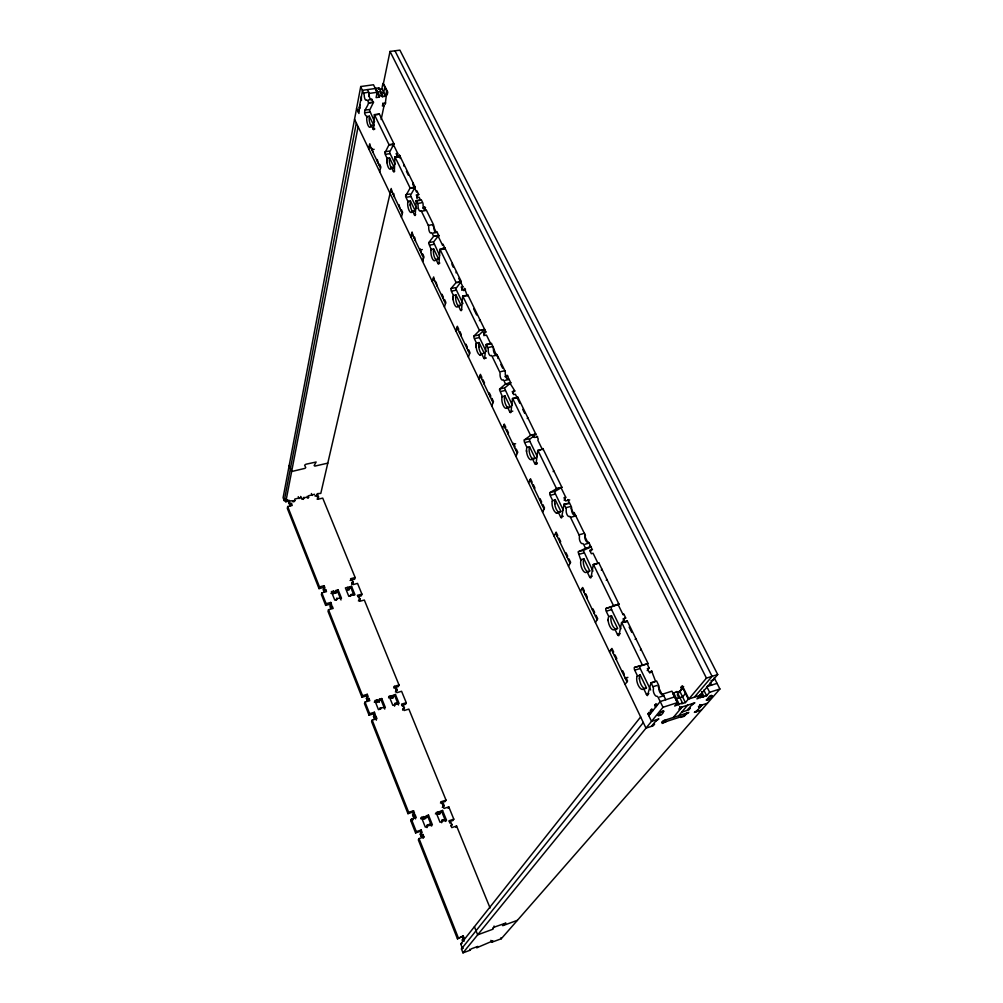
<?xml version="1.0" encoding="UTF-8"?>
<svg xmlns="http://www.w3.org/2000/svg" width="1003" height="1003" viewBox="0 0 1003 1003"><rect width="100%" height="100%" fill="white"/><g stroke="black" fill="none" stroke-linecap="round" stroke-linejoin="round"><path stroke-width="1.5" d="M399.896 156.568A1.868 0.664 81.2 0 1 399.959 156.142L394.981 156.919A1.868 0.652 81.2 0 0 394.919 157.358L394.355 171.45A1.856 0.652 81 0 1 393.427 171.4L391.509 167.451A6.482 2.244 81.1 0 1 388.299 167.325A6.482 2.244 81.1 0 1 387.083 158.286L385.19 154.374A1.856 0.639 81.2 0 1 384.826 153.083L389.026 144.695L374.382 114.63L379.31 113.916L393.991 143.93L389.703 151.929A1.843 0.639 81.2 0 0 390.104 153.597L395.182 164.066M424.808 210.141A3.786 1.379 80.7 0 1 423.09 204.75A1.881 0.69 80.7 0 0 422.689 202.619L421.273 199.735L416.245 200.587L415.167 215.482A1.868 0.677 80.5 0 1 414.465 214.905L412.496 210.831A6.532 2.332 80.6 0 1 409.111 210.467A6.532 2.332 80.6 0 1 407.92 201.377L405.964 197.328A1.856 0.664 80.7 0 1 405.601 196.011L409.976 188.276A1.868 0.664 80.9 0 0 410.102 187.975L394.981 156.919M462.947 303.57L456.44 290.155A1.893 0.727 79.5 0 1 456.026 288.413L461.28 281.542L445.056 248.368L439.966 249.308A1.906 0.715 80.1 0 0 439.891 249.722L438.975 263.613A1.893 0.702 79.9 0 1 437.935 263.425L435.904 259.2A6.595 2.432 80 0 1 432.331 258.561A6.595 2.432 80 0 1 431.165 249.408L428.72 243.503A1.893 0.702 80.1 0 1 428.795 242.601L433.472 236.532A1.893 0.702 80.3 0 0 433.597 236.232L432.155 233.273A1.906 0.702 80.3 0 0 431.29 232.796A3.799 1.404 80.3 0 1 429.547 231.831A3.799 1.404 80.3 0 1 428.732 227.531A1.893 0.702 80.4 0 0 428.319 225.387L421.436 211.244A1.893 0.69 80.6 0 0 420.583 210.793A3.786 1.379 80.6 0 1 418.878 209.89A3.786 1.379 80.6 0 1 418.063 205.615A1.893 0.69 80.6 0 0 417.649 203.484L416.245 200.587M483.86 335.654L485.465 331.09L467.874 295.045L462.734 296.048A1.918 0.74 79.4 0 0 462.646 296.462L461.543 310.228A1.906 0.727 79.2 0 1 460.452 309.965L458.346 305.602A6.657 2.533 79.3 0 1 454.585 304.686A6.657 2.533 79.3 0 1 453.444 295.471L451.35 291.146A1.906 0.715 79.5 0 1 450.974 289.779L451.024 288.513L456.139 282.533L439.966 249.308M496.661 355.965L491.47 343.302L486.267 344.393L484.524 358.811A1.931 0.765 78.4 0 1 483.734 358.071L481.553 353.57A6.745 2.633 78.6 0 1 479.798 354.874M537.295 456.628L529.872 441.345A1.968 0.815 76.9 0 1 529.446 439.515L535.677 434.324A2.219 0.928 77.1 0 0 535.815 434.149L517.836 397.226L512.583 398.417A1.968 0.802 77.7 0 0 512.483 398.818L510.941 412.283A1.968 0.79 77.5 0 1 509.737 411.832L507.468 407.143A6.808 2.733 77.6 0 1 503.305 405.626A6.808 2.733 77.6 0 1 502.227 396.323L499.544 389.854A1.968 0.79 77.8 0 1 499.67 388.976L505.349 384.174A1.956 0.79 78 0 0 505.512 383.911L510.753 382.745L509.16 379.473A1.968 0.802 78 0 0 508.145 378.783A3.924 1.592 78.1 0 1 506.126 377.404A3.924 1.592 78.1 0 1 505.299 372.953A1.956 0.79 78.2 0 0 504.885 370.734L497.237 355.087A1.956 0.777 78.5 0 0 496.247 354.423A3.899 1.567 78.6 0 1 494.266 353.119A3.899 1.567 78.6 0 1 493.438 348.705A1.943 0.777 78.6 0 0 493.037 346.486M543.074 449.457A1.993 0.84 76.7 0 1 543.187 449.068L537.871 450.36A1.993 0.84 76.7 0 0 537.758 450.736L536.003 464.038A1.981 0.827 76.5 0 1 534.724 463.486L532.38 458.647A6.921 2.846 76.7 0 1 527.992 456.779A6.921 2.846 76.7 0 1 526.951 447.413L524.619 442.599A1.981 0.815 76.9 0 1 524.218 441.157L524.318 439.916L530.374 435.578A2.219 0.915 77 0 0 530.512 435.402L535.853 434.073M385.528 96.263L381.83 88.778L382.92 83.462L386.631 90.96L385.528 96.263L382.293 96.714L382.569 95.398L378.871 87.9L375.912 88.314L379.61 95.812L379.335 97.141L376.1 97.604L377.178 92.289L373.48 84.766L360.729 86.534L364.239 95.034A3.711 1.241 81.8 0 0 365.054 99.197A3.711 1.241 81.8 0 0 366.559 99.811C373.179 103.873 359.45 111.02 366.885 116.549A6.419 2.156 81.5 0 0 368.126 125.525A6.419 2.156 81.5 0 0 371.185 125.425L373.63 125.062L369.317 116.185L366.885 116.549L366.759 117.451M569.328 503.155L564.075 504.17L561.53 517.937A2.019 0.853 75.4 0 1 560.614 516.996L558.182 511.969A7.046 2.959 75.6 0 1 553.543 509.75A7.046 2.959 75.6 0 1 552.54 500.309L550.145 495.357A2.006 0.84 75.9 0 1 549.732 493.877L549.857 492.649L556.301 488.837A2.019 0.853 76 0 0 556.489 488.599L561.856 487.232L542.874 448.504L542.385 449.557L537.809 440.192L538.285 439.126L536.768 436.017M620.932 628.818L611.617 609.636A2.081 0.915 73.4 0 1 611.166 607.73L611.366 606.915L618.763 604.282A2.345 1.041 73.4 0 0 618.939 604.145L598.854 562.921L593.412 564.426A2.069 0.903 74.3 0 0 593.287 564.789L591.005 577.653A2.069 0.89 74.1 0 1 589.576 576.875L587.056 571.66A7.159 3.059 74.4 0 1 582.166 569.04A7.159 3.059 74.4 0 1 581.213 559.586M407.757 202.242L407.92 201.365L410.403 200.939L414.991 210.404A6.532 2.345 80.6 0 1 414.778 211.056M360.729 86.534L283.097 497.714L284.275 500.685L287.497 499.908M284.275 500.685L356.341 122.918M358.384 112.236L362.559 90.295L375.323 88.515M288.851 502.842L289.34 500.347L285.805 501.788L358.121 126.654M291.447 503.456L291.083 505.311L289.942 505.587L290.306 503.732L291.447 503.456L292.237 505.449L287.685 506.54L287.322 508.396L319.029 588.636L323.668 587.419L324.119 585.689L319.481 586.905L319.029 588.636M368.665 96.401L369.254 93.404L367.411 89.618M375.912 88.314L375.649 89.643L379.335 97.141M377.492 93.392L377.755 92.063L380.726 91.649M378.871 87.9L378.607 89.229L381.83 88.778M650.634 689.976L640.202 668.487A2.131 0.94 72 0 1 639.764 666.92L639.964 665.754L647.838 663.76A2.144 0.953 72 0 0 648.076 663.572L627.188 620.857L621.684 622.474A2.119 0.928 73 0 0 621.534 622.825L618.976 635.438A2.106 0.915 72.9 0 1 617.484 634.548L614.864 629.132A7.322 3.172 73.1 0 1 609.699 626.098A7.322 3.172 73.1 0 1 608.783 616.582L606.188 611.216A2.094 0.903 73.4 0 1 605.762 609.674L605.925 608.482L613.284 605.862A2.345 1.028 73.5 0 0 613.447 605.737L618.976 604.082M368.715 148.833L369.756 143.78L370.709 147.579M701.498 691.543L703.767 696.057L696.935 698.878L717.709 674.555L399.896 50.15L390.017 51.441L383.434 83.387L387.772 92.138L387.221 94.796L386.594 93.542L385.177 104.45M292.914 501.864L294.33 501.525L294.832 499.043L301.439 497.463M384.776 87.198L383.673 92.514L380.45 92.966L382.293 96.714M430.977 250.261L431.152 249.396L433.672 248.932L438.424 258.724L435.641 259.89M372.953 152.255L371.988 148.444L371.724 149.698L374.144 149.334M381.14 119.533L384.024 105.804L382.795 103.322M303.169 499.406L303.57 497.538L308.836 497.363M377.04 160.781L377.304 159.515L378.269 163.339M379.297 165.482L379.573 164.229L380.801 166.811L379.711 171.814M307.244 496.272L308.034 498.24L308.573 495.745L314.591 494.303M368.728 92.276L369.142 94.345A3.711 1.254 81.9 0 0 369.957 98.507A3.711 1.254 81.9 0 0 371.461 99.109L373.455 102.344L369.743 102.945M316.271 496.259L317.437 494.216L318.553 496.936L318.127 498.804L317.011 499.068M317.023 496.084L317.587 493.589L320.797 493.413L391.208 188.489L392.186 192.363M396.849 157.158L397.702 153.396L393.991 145.799L392.399 146.049M398.642 157.195L399.219 154.688L415.117 187.135A1.868 0.677 80.9 0 1 414.991 187.448L410.566 195.171A1.856 0.664 80.8 0 0 410.942 196.488L416.834 208.637M659.61 697.047L663.785 695.718A2.182 0.978 71.2 0 0 662.444 694.502A4.363 1.956 71.4 0 1 659.773 692.095A4.363 1.956 71.4 0 1 658.946 687.356A2.169 0.978 71.5 0 0 658.532 684.986L656.589 680.999L651.022 682.742L647.499 695.58A2.156 0.94 71.5 0 1 646.433 694.402L643.713 688.773A7.51 3.285 71.8 0 1 638.259 685.3A7.51 3.285 71.8 0 1 637.406 675.721L634.711 670.18A2.131 0.928 72.1 0 1 634.272 668.612L634.473 667.434L639.275 665.967M400.172 158.487L400.46 157.245M393.239 194.544L393.527 193.316L394.492 197.177M403.921 166.159L404.209 164.918M398.718 205.991L399.018 204.762L399.996 208.649M401.062 210.868L401.363 209.64L402.642 212.31L401.438 217.2M413.06 182.997L412.747 184.239L416.571 192.062L416.884 190.821L418.163 193.441L416.909 198.356M410.854 236.858L412.095 232.019L413.086 235.943M486.192 351.426L479.459 337.56A1.918 0.752 78.8 0 1 479.07 336.168L479.146 334.902L484.499 329.623A1.931 0.765 78.9 0 0 484.65 329.335L479.459 330.413A1.931 0.752 78.9 0 1 479.309 330.689L474.005 335.967L473.93 337.234A1.918 0.752 78.7 0 0 474.319 338.625L476.488 343.089A6.745 2.633 78.6 0 0 477.591 352.354A6.72 2.62 78.6 0 0 481.214 354.247L484.123 353.018L479.058 342.55L476.488 343.089L476.262 343.916M414.164 238.2L414.49 236.984L415.468 240.921M325.649 589.526L325.185 591.256L324.032 591.557L324.483 589.839L325.649 589.526L326.476 591.632L321.838 592.861L321.386 594.578L325.662 605.386L330.3 604.145L330.777 602.439L326.113 603.681L325.662 605.386M324.032 591.557L323.342 589.814L323.793 588.097L324.947 587.783L324.119 585.689M425.573 210.48L424.595 206.605M370.985 126.177L371.185 125.425L373.668 129.738L374.332 115.069A1.856 0.627 81.6 0 1 374.382 114.63M421.147 252.756L420.157 248.819L419.831 250.023L422.313 249.559M422.25 255.05L422.576 253.847L423.893 256.605L422.589 261.382L423.567 257.796L411.782 233.235M332.319 606.326L331.843 608.019L330.677 608.332L331.153 606.639L332.319 606.326L333.159 608.445L328.495 609.699L328.031 611.391L361.958 697.235L366.697 695.844L367.261 694.302L362.522 695.693L361.958 697.235M333.222 592.735L333.698 591.018L331.391 591.62L334.751 600.07L337.071 599.455L336.644 598.39L341.509 598.264L338.124 589.839L335.817 590.454L335.754 593.224L330.915 593.35M330.777 602.439L331.617 604.558L330.451 604.872L329.987 606.564L330.677 608.332M333.648 593.789L333.698 591.018M341.02 599.97L337.647 591.557L338.124 589.839M336.168 600.107L336.644 598.39M432.306 281.68L433.66 276.953L434.663 280.94M443.602 249.271L444.291 246.876L442.962 244.155L442.611 245.359L438.637 237.235L438.988 236.031L437.233 232.37A1.893 0.702 80.3 0 0 436.355 231.894A3.799 1.417 80.4 0 1 434.612 230.928A3.799 1.417 80.4 0 1 433.785 226.64A1.893 0.702 80.4 0 0 433.384 224.484L426.476 210.367A1.893 0.69 80.6 0 0 425.623 209.915A3.786 1.379 80.7 0 1 425.259 210.204M435.791 283.272L436.129 282.094L437.132 286.081M350.674 594.654L351.1 595.707L348.793 596.321L345.396 587.908L347.702 587.307L347.615 590.065L349.157 589.664L349.245 586.893L351.539 586.291L354.949 594.679L352.642 595.293L352.216 594.24L350.674 594.654L350.16 596.359M347.615 590.065L347.702 587.307M349.157 589.664L349.245 586.893M501.976 397.088L504.822 395.696L510.076 406.554A6.82 2.758 77.7 0 1 509.01 407.745M353.269 582.229L352.128 582.53L351.614 584.26L352.755 583.959L353.269 582.229L350.574 578.731L355.15 577.527L322.715 498.102L318.227 499.181L317.424 497.212L318.553 496.936M353.858 594.992L351.025 588.009L351.539 586.291M355.15 577.527L354.623 579.258L350.072 580.461M441.633 295.484L441.997 294.305L443.351 297.139L443 298.317M452.328 263.325L451.977 264.516L453.318 267.274M444.128 300.674L444.492 299.508L445.846 302.342L444.429 307.006M456.026 272.803L456.39 271.625M352.128 582.53L352.981 584.624L357.544 583.407L361.907 594.102L357.331 595.331L360.039 598.866L359.513 600.571L358.372 600.885M361.907 594.102L361.381 595.807L357.946 596.735M461.731 290.231L462.847 286.72L458.76 278.358M463.825 290.694L464.565 288.362L467.335 295.96M455.851 330.865L457.33 326.276L458.722 329.172L458.346 330.326M459.512 332.733L459.888 331.592L461.28 334.5L460.904 335.641M465.568 345.383L465.956 344.242L467.36 347.176L466.972 348.304M412.233 211.595L414.991 210.404M468.15 350.762L468.539 349.621L469.956 352.567L468.401 357.093M479.434 320.722L479.823 319.568M478.795 378.808L480.412 374.357L481.841 377.354L481.44 378.47M482.644 380.964L483.045 379.849L484.487 382.858L484.085 383.973M368.903 698.414L368.327 699.956L367.148 700.307L367.712 698.765L368.903 698.414L369.794 700.671L365.042 702.075L364.478 703.605L369.054 715.177L373.806 713.76L374.395 712.243L369.631 713.672L369.054 715.177M367.148 700.307L366.408 698.439L366.973 696.897L368.164 696.546L367.261 694.302M552.264 501.074L555.198 499.632L560.84 511.279A7.034 2.971 75.6 0 1 560.088 512.132M497.889 358.485L498.303 357.356M488.9 394.041L489.326 392.925L490.78 395.972L490.354 397.063M491.57 399.595L491.997 398.504L493.463 401.551L491.771 405.927M376.614 701.41L377.203 699.881L374.846 700.583L378.444 709.622L380.827 708.92L380.363 707.779L385.365 707.566L381.742 698.539L379.372 699.241L379.234 701.899L374.257 702.113M377.065 702.539L377.203 699.881M374.269 718.261L376.05 716.405L374.269 718.261L373.517 716.38L375.298 714.512L374.395 712.243M376.05 716.405L376.952 718.687L372.176 720.116L371.599 721.621L407.983 813.671L412.835 812.079L413.524 810.763L414.49 813.17L412.584 814.887L413.374 816.893L415.28 815.176L416.245 817.595L411.38 819.2L410.691 820.504L415.593 832.929L420.47 831.311L421.185 830.02L422.15 832.465L420.219 834.157L421.022 836.176L422.953 834.496L423.93 836.941L423.203 838.22L422.238 835.775M379.234 701.899L379.372 699.241M384.751 709.083L381.14 700.069L381.742 698.539M508.019 379.234L508.458 378.118L507.004 375.135M379.773 709.309L380.363 707.779M388.575 697.875L389.189 696.333L391.534 695.643L391.371 698.301L392.95 697.837L393.113 695.179L395.458 694.477L399.106 703.467L396.762 704.169L396.298 703.04L394.718 703.504L394.543 706.162M393.728 687.908L394.342 686.353L399.018 684.986L364.34 600.057L359.751 601.286L358.898 599.18L360.039 598.866M512.997 393.414L514.326 390.117L509.9 383.083M391.534 695.643L391.371 698.301M395.796 689.788L396.423 688.234L395.257 688.585L394.342 686.353M502.528 428.394L504.271 424.081L505.763 427.178L505.324 428.256M399.018 684.986L398.379 686.541L394.894 687.569M396.423 688.234L397.175 690.089L395.383 691.97M398.467 704.984L394.831 696.019L395.458 694.477M506.565 430.851L507.004 429.773L508.496 432.882L508.057 433.96M395.671 704.557L396.298 703.04M580.887 560.276L578.255 552.49A2.056 0.878 74.6 0 1 578.43 551.675L585.326 548.453A2.056 0.89 74.7 0 0 585.526 548.227L590.955 546.76A2.044 0.89 74.7 0 1 590.754 546.974L583.796 550.208A2.056 0.89 74.6 0 0 583.621 551.036L592.923 571.158M514.552 447.501L515.003 446.448L513.498 443.301L513.047 444.367L515.63 443.752M404.422 707.892L402.604 709.76L404.422 707.892L403.67 706.024L402.491 706.375L401.576 704.131L406.265 702.727L401.589 691.28L396.912 692.659L396.009 690.428L397.175 690.089M527.239 418.564L527.703 417.486M406.265 702.727L405.613 704.244L402.103 705.297M515.805 450.121L516.257 449.068L517.774 452.215L515.943 456.44M533.383 437.17L534.8 433.973M528.606 482.882L530.512 478.744L532.054 481.967L531.577 482.995M532.856 485.678L533.345 484.65L534.887 487.872L534.411 488.912M539.589 499.707L540.078 498.692L541.645 501.951L541.144 502.967M553.167 471.648L553.669 470.608M542.447 505.688L542.949 504.672L544.516 507.944L542.535 511.981L544.027 508.947L530.048 479.785M327.78 463.135L314.879 466.107L314.152 465.593L316.121 462.019L305.94 464.226L304.624 465.204L305.739 467.548L304.975 468.363L291.635 471.523L289.19 465.43M564.175 500.321L565.73 497.275L561.003 487.608M407.983 813.671L408.672 812.342L413.524 810.763M568.864 503.769L569.391 502.754M554.082 536.103L556.138 532.142L557.731 535.477L557.217 536.467M412.584 814.887L414.49 813.17M558.546 539.25L559.072 538.26L560.677 541.607L560.15 542.585M413.374 816.893L415.28 815.176M507.142 407.77L510.076 406.554M423.855 816.605L421.436 817.407L420.721 818.724L423.141 817.921L423.855 816.605L423.617 819.138L423.141 817.921M637.043 676.398L640.152 674.881L646.471 687.908L643.199 689.237M565.516 553.781L566.043 552.803L567.673 556.176L567.134 557.154M373.429 102.406L369.53 110.393L374.583 121.651M415.593 832.929L416.308 831.65L421.185 830.02M426.526 826.397L427.253 825.093L429.472 824.353L429.961 825.569L432.381 824.767L428.494 815.088L426.074 815.878L425.836 818.398L423.617 819.138M568.488 559.962L569.027 558.997L570.644 562.382L568.5 566.244M425.36 817.194L427.767 816.404L428.494 815.088M423.93 836.941L419.041 838.571L418.326 839.85L457.443 938.821L463.261 935.937L464.289 938.532L462.207 940.049L464.289 938.532M421.022 836.176L422.953 834.496M446.034 800.131L441.245 801.698L440.493 803.027L445.269 801.472L446.034 800.131L408.86 709.096L404.171 710.513L403.256 708.256M427.002 827.613L427.253 825.093M428.745 825.657L429.472 824.353M437.772 813.094L438.524 811.778L438.261 814.298L437.772 813.094L435.377 813.897M442.662 805.033L443.414 803.691L444.229 805.672L442.273 807.402M589.777 546.56L590.341 545.582M438.261 814.298L439.878 813.772L440.141 811.251L442.549 810.449L446.46 820.09L445.683 821.394L441.784 811.778L442.549 810.449M590.491 551.525L591.971 548.929L589.162 543.112A2.056 0.89 74.7 0 0 587.984 542.159A4.125 1.793 74.9 0 1 585.639 540.266A4.125 1.793 74.9 0 1 584.812 535.665A2.056 0.89 75 0 0 584.398 533.358M448.015 808.217L448.792 806.888L453.807 819.175L453.017 820.479L449.432 821.67M446.46 820.09L444.053 820.893L443.564 819.689L441.947 820.228L441.671 822.736M442.799 820.993L443.564 819.689M580.461 591.243L582.68 587.47L584.348 590.917L583.784 591.87M585.163 594.741L585.727 593.801L587.394 597.274L586.83 598.202M601.286 570.105L601.863 569.152M451.225 826.083L452.002 824.792L451.187 822.786L449.996 823.187L449.005 820.767L453.807 819.175M606.276 580.311L606.853 579.37M455.801 827.299L456.591 826.008L490.078 908.003M592.384 609.811L592.961 608.884L594.641 612.382L594.064 613.309M595.469 616.218L596.045 615.303L597.725 618.813L595.418 622.474M658.269 715.565C664.224 715.979 666.28 704.871 658.244 715.578L661.002 714.688M623.013 621.033L625.446 617.397L623.741 613.899L623.126 614.814L618.036 604.383M609.523 651.95L611.93 648.414L613.648 652L613.046 652.878M614.488 655.874L615.09 654.997L616.82 658.595L616.206 659.472M635.15 639.425L635.777 638.535M621.998 671.534L622.612 670.668L624.355 674.304L623.741 675.169M640.365 650.094L640.992 649.204M706.388 700.031C712.092 700.483 715.039 689.274 706.388 700.031L709.071 699.166M625.07 684.422L627.577 680.999L625.822 677.338L625.195 678.204L627.891 677.364M647.211 670.606L649.154 668.011L647.173 663.973M649.806 673.063L651.549 670.769L655.41 680.887M433.597 236.232L438.675 235.316A1.881 0.702 80.3 0 1 438.549 235.617L433.835 241.685A1.893 0.702 80.1 0 0 433.747 242.588L439.59 255.489M457.443 938.821L463.261 935.937M586.642 572.174L589.751 570.908L583.884 558.809L581.201 559.549M462.283 947.885L460.741 943.961L640.654 716.932M655.686 721.182L658.871 718.95L651.524 721.32L647.9 713.785L649.242 712.117L650.145 713.998M651.373 712.469L650.471 710.575L651.812 708.895L652.727 710.788M655.573 707.253L654.646 705.347L656.012 703.642L656.94 705.548M490.881 940.35L491.671 942.293L492.887 940.877L476.676 947.81L477.854 946.406L471.197 948.863L470.043 950.255L462.997 952.85L461.443 948.926L643.324 722.511M648.828 715.666L660.2 701.511L662.996 707.265L462.997 952.85M699.893 695.418L688.309 699.141L685.413 702.589L681.739 703.767L682.454 702.902L676.862 691.556L672.787 693.487L675.019 698.025M676.862 691.556L676.147 692.421L679.808 691.255L682.667 687.77L688.309 699.141M678.968 692.797L681.814 689.337L680.887 687.456L682.316 685.701L688.898 698.953L706.438 678.128L717.709 674.555M651.423 726.36L657.015 719.54M665.754 699.743L662.933 694.038L671.935 691.18L677.552 702.589L674.693 706.024L682.454 702.902M685.488 693.449L682.604 696.909L678.943 698.088L677.263 694.69M664.901 720.192L662.181 723.451L666.456 721.47M673.289 717.471L682.165 706.939M678.667 715.728L687.619 705.172M694.402 697.185L712.08 676.348L394.956 50.789M681.35 716.631L680.661 717.446L684.209 716.292L687.017 713.02M687.08 710.412L693.048 703.416M701.323 693.537L703.015 696.922L703.767 696.057M703.015 696.922L706.639 695.756L709.635 692.296L719.903 688.998L715.051 679.432A2.156 1.041 70.8 0 0 713.647 678.254M698.439 706.25L698.903 707.178L700.345 705.51L707.466 703.216M696.145 711.817L702.125 704.933M491.671 942.293L501.262 938.758L719.903 688.998M510.753 382.745A1.956 0.79 78 0 1 510.59 383.008L504.86 387.822A1.956 0.79 77.9 0 0 504.747 388.688L512.345 405.262M561.856 487.232A2.006 0.853 76 0 1 561.667 487.471L555.16 491.307L555.035 492.523A2.006 0.84 75.9 0 0 555.449 494.003L563.322 510.201M517.398 920.328L503.243 925.493L502.541 925.581L505.838 923.061L494.454 927.048L492.824 927.925L493.363 928.803L492.36 929.43L477.679 934.821L474.419 926.697M461.443 948.926L463.286 948.249M460.741 943.961L461.982 943.497M456.591 826.008L451.789 827.613L450.811 825.193L452.002 824.792M420.219 834.157L421.436 833.756M427.742 826.309L425.31 827.124L421.436 817.407M448.792 806.888L444.003 808.468L443.025 806.073L444.229 805.672M410.691 820.504L413.111 819.714M438.524 811.778L436.117 812.568L440.016 822.234L442.436 821.432L441.947 820.228M441.784 811.778L439.389 812.568L439.878 813.772M424.344 817.821L426.563 817.081M439.013 812.982L440.63 812.443M443.414 803.691L442.223 804.08L441.245 801.698M688.509 708.745L690.302 708.168L688.873 709.836L681.701 712.155M698.903 707.178L700.683 706.601L699.981 705.222M652.777 724.73L654.595 724.141L653.254 725.758L645.982 728.128L354.535 119.207M697.561 710.187L694.377 712.393L701.436 710.099M663.535 721.834L661.742 722.411L663.096 720.781L688.798 712.443L685.613 714.65M662.858 722.636L684.911 715.478M661.115 712.067L663.886 711.177M709.472 696.496L712.168 695.618M691.606 705.109L694.866 702.84L680.347 707.516L678.931 709.209L680.749 708.62L679.633 706.375M654.646 705.347L657.416 704.47M650.471 710.575L653.216 709.698M662.996 707.265L677.552 702.589M647.9 713.785L650.646 712.907M674.731 696.872L660.175 701.523L658.206 697.486A2.182 0.965 71.3 0 0 656.877 696.27A4.376 1.943 71.4 0 1 654.219 693.85A4.376 1.943 71.4 0 1 653.379 689.111A2.182 0.965 71.5 0 0 652.966 686.729L651.022 682.742M717.045 683.369L706.789 686.641L709.635 692.296M679.658 697.223L675.571 699.154L678.379 704.846M680.887 687.456L683.62 686.579M710.977 680.724L713.697 679.858M652.966 686.729L657.153 685.425M646.433 694.402L648.841 693.637M650.872 683.068L655.047 681.764M649.154 668.011L647.374 668.562L649.129 672.186L651.975 671.295M634.473 667.434L642.296 665.465A2.144 0.953 72.1 0 0 642.522 665.277L648.076 663.572M635.4 669.966L640.202 668.487M373.517 716.38L374.708 716.029M377.655 701.009L379.824 700.37M391.985 696.772L393.577 696.295M378.783 700.771L381.14 700.069M394.831 696.019L392.499 696.709L392.95 697.837M617.484 634.548L620.205 633.733M621.534 622.825L625.659 621.609M626.574 621.797L624.806 622.324L623.089 618.813L625.91 617.986M366.408 698.439L367.587 698.088M614.864 629.132L617.585 628.329L611.504 615.779L608.783 616.569M614.651 605.473L618.763 604.282M605.925 608.482L610.689 607.116M606.865 611.015L611.617 609.636M589.576 576.875L590.93 576.499M591.607 576.311L592.284 576.123M593.287 564.789L597.362 563.661M579.37 554.195L584.072 552.916M586.68 548.077L590.754 546.974M578.43 551.675L583.132 550.396M592.472 549.619L589.689 550.371L591.331 553.719L593.074 553.242L598.001 563.335M585.1 544.203L589.162 543.112M564.075 504.17L565.805 507.731A2.044 0.865 75.5 0 1 566.219 510.025A4.087 1.743 75.5 0 0 567.059 514.614A4.087 1.743 75.5 0 0 569.328 516.42A2.044 0.878 75.3 0 1 570.481 517.322L578.994 534.812L583.056 533.721M323.342 589.814L324.496 589.513M334.124 592.071L336.243 591.507M348.116 588.347L349.671 587.946M337.647 591.557L335.341 592.171L335.754 593.224M348.743 588.611L351.025 588.009M570.481 517.322L574.518 516.269M560.614 516.996L563.272 516.294M565.805 507.731L569.842 506.691M560.84 511.279L557.768 512.558A7.021 2.946 75.6 0 1 556.063 512.809M569.717 499.895L565.579 500.961L563.999 497.726L565.73 497.275M563.949 504.547L567.986 503.506M557.643 488.486L561.667 487.471M549.857 492.649L554.496 491.47M550.81 495.181L555.449 494.003M534.724 463.486L537.37 462.847M536.668 463.875L537.32 463.712M532.38 458.647L535.013 457.995L529.571 446.761L526.939 447.388M537.758 450.736L540.416 450.096M525.284 442.436L529.872 441.345M295.108 500.647L289.215 500.973L290.306 503.732M314.854 495.921L317.098 495.382L316.697 494.391M531.703 435.264L535.677 434.324M524.318 439.916L528.92 438.812M537.633 436.769L534.612 437.484L533.094 434.387M509.737 411.832L512.784 411.13M512.483 398.818L516.42 397.915M499.67 388.976L504.221 387.96M500.622 391.509L505.173 390.493M515.203 390.919L512.22 391.596L513.686 394.618L515.379 394.229L519.817 403.306M505.224 380.338L509.16 379.473M506.665 383.886L510.59 383.008M504.91 376.614L507.882 375.962M500.961 371.586L504.885 370.734M485.527 358.297L486.167 358.159M483.734 358.071L485.665 357.657M493.326 355.915L497.237 355.087M486.179 344.794L490.755 343.841L486.493 335.115L484.825 335.466L483.421 332.57L486.367 331.955M486.267 344.393L487.822 347.59L491.733 346.762M474.005 335.967L478.506 335.04M474.971 338.487L479.459 337.56M480.613 330.426L484.499 329.623M460.452 309.965L461.731 309.701M458.346 305.602L460.891 305.088L455.989 294.97L453.444 295.471A6.682 2.545 79.3 0 0 453.13 298.643L453.243 299.897M462.646 296.462L466.508 295.697M465.492 289.278L462.571 289.842L461.204 287.046L462.847 286.72M451.024 288.513L455.475 287.648M451.989 291.02L456.44 290.155M456.139 282.533L461.28 281.542M457.293 282.57L461.142 281.83M437.935 263.425L439.841 263.062M442.336 248.38L445.232 247.841M439.891 249.722L443.715 249.02M429.76 245.108L434.161 244.306M434.738 236.307L438.549 235.617M428.795 242.601L433.208 241.798M434.399 232.132L436.029 231.831L432.757 225.123M433.434 233.047L437.233 232.37M428.319 225.387L432.117 224.71M421.436 211.244L425.222 210.592M414.465 214.905L415.718 214.692M422.677 208.11L425.548 207.608M416.182 201.014L419.956 200.374M417.649 203.484L421.423 202.832M405.626 194.72L409.976 193.993M419.116 194.457L416.258 194.946L417.536 197.566L419.154 197.29L420.433 199.923M406.591 197.227L410.942 196.488M410.102 187.975L415.117 187.135M411.23 188.075L414.991 187.448M393.427 171.4L394.655 171.2M391.509 167.451L393.978 167.062L389.54 157.897L387.083 158.286A6.494 2.257 81.1 0 0 386.895 161.546L387.02 162.787M400.184 155.741L397.351 156.192L396.11 153.647L397.702 153.396M394.919 157.358L398.655 156.769M384.839 151.792L389.151 151.114M385.804 154.274L390.104 153.609M389.026 144.695L393.991 143.93M390.154 144.833L393.878 144.256M373.041 129.249L374.871 128.973M375.561 114.881L378.031 114.518M384.024 105.804L382.419 106.042L382.958 103.422L385.766 103.021M364.703 110.18L368.954 109.565M365.656 112.662L369.919 112.048M368.54 99.936L372.226 99.41M368.615 102.782L373.53 102.08M369.254 93.404L377.178 92.289M379.61 95.812L382.569 95.398M363.838 92.966L367.512 92.439M710.287 682.466L711.629 685.099M390.017 51.441L706.438 678.128M703.818 690.127L706.639 695.756M700.182 694.59L701.31 696.847M699.442 695.455L700.57 697.699M699.881 704.595L700.345 705.51M679.808 691.255L685.413 702.589M673.489 692.622L679.094 703.993M567.811 499.507L571.183 506.339A2.031 0.878 75.5 0 1 571.597 508.634A4.087 1.755 75.5 0 0 572.425 513.21A4.087 1.755 75.5 0 0 574.719 515.015A2.044 0.878 75.3 0 1 575.872 515.918M406.453 171.3L408.346 175.174M473.679 308.886L476.663 314.992M500.785 364.377L502.653 368.189M522.764 409.4L524.682 413.324M570.908 507.957L573.641 513.536L574.167 512.533L585.451 535.589L584.899 536.58L587.946 542.824M629.144 627.076L631.727 632.341M658.156 686.516L662.281 694.954M462.734 296.048L479.459 330.413M505.512 383.911L503.92 380.626A1.968 0.79 78 0 0 502.904 379.936A3.937 1.58 78.1 0 1 500.898 378.557A3.937 1.58 78.1 0 1 500.071 374.106A1.956 0.79 78.2 0 0 499.657 371.875L492.022 356.203A1.956 0.777 78.4 0 0 491.031 355.538A3.912 1.555 78.5 0 1 489.063 354.235A3.912 1.555 78.5 0 1 488.235 349.809A1.943 0.777 78.6 0 0 487.822 347.59M512.583 398.417L530.549 435.327M537.871 450.36L556.489 488.599M585.526 548.227L583.746 544.579A2.069 0.89 74.7 0 0 582.567 543.613A4.125 1.78 74.9 0 1 580.236 541.72A4.125 1.78 74.9 0 1 579.408 537.119A2.056 0.878 75 0 0 578.994 534.812M593.412 564.426L613.497 605.662M621.684 622.474L642.522 665.29M361.356 96.526L361.456 100.425L360.854 99.172M359.801 104.651L359.914 108.512L359.3 107.258M358.848 109.64L358.961 113.477L356.554 108.5M369.505 145.046L380.538 168.065M390.932 189.73L402.353 213.526M433.334 278.144L445.508 303.52M456.967 327.417L469.58 353.695M480.011 375.473L493.05 402.642M503.845 425.159L517.335 453.268M555.624 533.145L570.105 563.347M582.141 588.41L597.161 619.729M611.341 649.292L626.95 681.852M500.873 937.792L501.262 938.758M494.04 926.032L494.454 927.048M311.406 493.501L312.209 495.469M394.718 703.504L395.169 704.633L392.812 705.335L389.189 696.333M303.57 497.538L303.972 498.529L301.702 499.068L300.649 496.435M427.767 816.404L431.641 826.071M298.255 496.648L299.044 498.616M469.655 949.277L470.043 950.255M323.668 587.419L324.483 589.839M330.451 604.872L331.153 606.639M366.697 695.844L367.712 698.765M373.806 713.76L374.859 716.756M375.461 717.91L376.363 720.192M412.835 812.079L414.063 815.577M414.59 816.492L415.543 818.912M420.47 831.311L421.736 834.897M462.421 937.003L464 941.391M287.673 499.87L289.942 505.587M286.156 499.532L286.946 501.525M284.626 498.817L285.805 501.788M287.685 506.54L319.481 586.905M321.838 592.861L326.113 603.681M328.495 609.699L362.522 695.693M365.042 702.075L369.631 713.672M372.176 720.116L408.672 812.342M411.38 819.2L416.308 831.65M419.041 838.571L458.283 937.742M410.214 204.625L410.34 205.69M478.719 346.148L478.82 347.214M554.684 503.092L554.772 504.17M639.412 678.128L639.475 679.232M526.475 450.435L526.55 451.701M608.119 619.44L608.169 620.707M508.07 407.657A6.82 2.758 77.7 0 1 504.96 402.516A6.82 2.758 77.7 0 1 504.822 395.696M517.736 397.614A1.968 0.815 77.7 0 1 517.836 397.226M532.881 458.948A6.921 2.859 76.7 0 1 529.659 453.569A6.921 2.859 76.7 0 1 529.571 446.761M535.013 458.007A6.921 2.859 76.7 0 1 534.311 458.91M558.583 512.044A7.034 2.971 75.6 0 1 555.223 506.427A7.034 2.971 75.6 0 1 555.198 499.632M589.751 570.908A7.171 3.084 74.4 0 1 584.837 568.287A7.171 3.084 74.4 0 1 583.884 558.809M598.728 563.285A2.069 0.903 74.3 0 1 598.854 562.921M617.572 628.329A7.297 3.172 73.1 0 1 612.419 625.308A7.297 3.172 73.1 0 1 611.517 615.842M627.038 621.208A2.119 0.94 73 0 1 627.188 620.857M646.471 687.908A7.497 3.297 71.8 0 1 641.005 684.447A7.497 3.297 71.8 0 1 640.152 674.881M379.259 114.342A1.856 0.639 81.7 0 1 379.31 113.916M444.981 248.782A1.893 0.715 80.1 0 1 445.056 248.368M467.812 295.333A1.918 0.74 79.4 0 1 467.874 295.045M371.486 126.554A6.419 2.169 81.5 0 1 369.317 116.185M373.63 125.062A6.419 2.169 81.5 0 1 373.442 125.751M391.722 168.391A6.469 2.257 81.1 0 1 389.54 157.897M393.978 167.062A6.469 2.257 81.1 0 1 393.527 168.266M412.609 211.558A6.532 2.345 80.6 0 1 410.403 200.939M436.756 260.278A6.595 2.445 80 0 1 433.986 255.765A6.595 2.445 80 0 1 433.672 248.932M438.424 258.724A6.595 2.445 80 0 1 438.186 259.363M459.123 306.504A6.657 2.545 79.3 0 1 456.252 301.803A6.657 2.545 79.3 0 1 455.989 294.97A6.682 2.558 79.3 0 0 455.663 297.565M460.891 305.088A6.657 2.545 79.3 0 1 460.64 305.702M476.237 347.514A6.72 2.62 78.6 0 1 476.287 343.954M481.766 354.021A6.733 2.645 78.6 0 1 479.121 348.843A6.733 2.645 78.6 0 1 479.058 342.55"/></g></svg>
